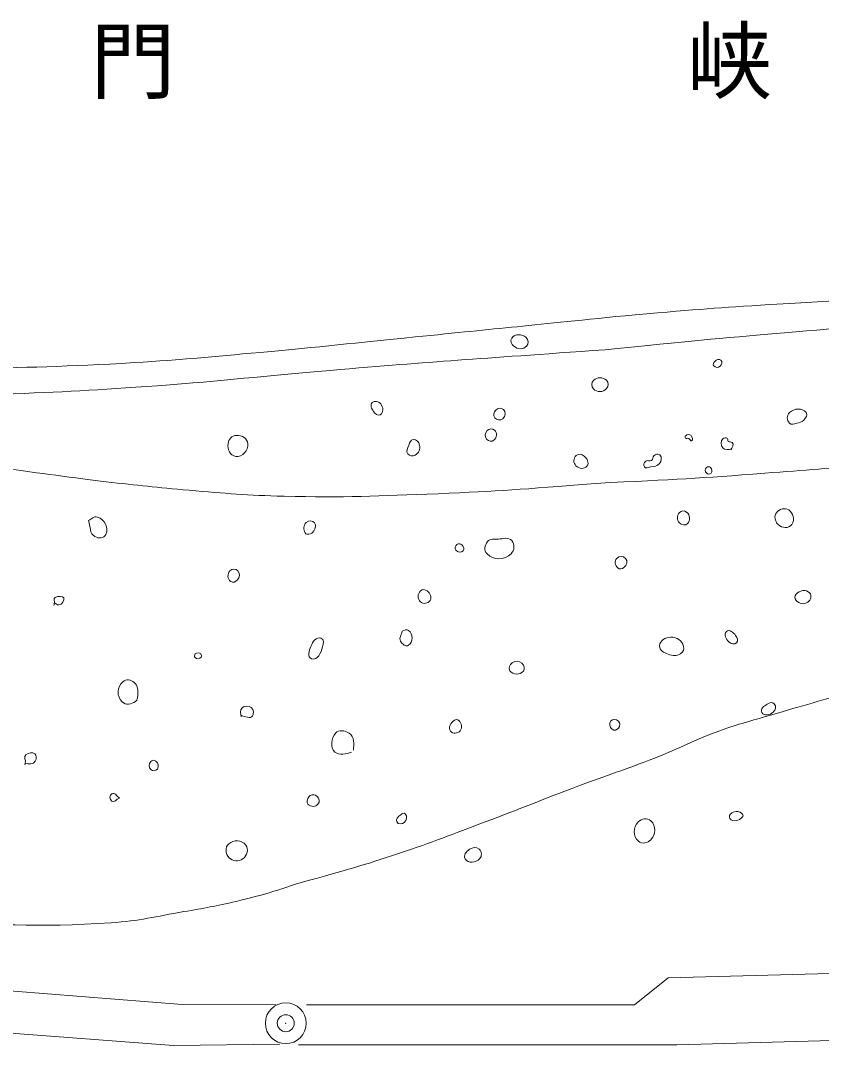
# Model space of a CAD drawing. Units: millimetres, scale not verified. Extents: x 40000 to 680000, y 20000 to 380000.
# Drawn here: x 156832 to 180336, y 288052 to 318119 of the extents above; entities that cross this region are included whole.
import ezdxf
from ezdxf.enums import TextEntityAlignment as Align

# ---------------------------------------------------------------- set-up
doc = ezdxf.new("R2010")
doc.units = ezdxf.units.MM
doc.header["$LTSCALE"] = 1000
doc.header["$PDMODE"] = 32
doc.header["$PDSIZE"] = 500
doc.layers.add('M-BGD', color=7, linetype='Continuous', lineweight=13)
doc.layers.add('M-BMK-SRVR', color=3, linetype='Continuous', lineweight=13)
doc.styles.add('ＭＳ ゴシック', font='')
doc.styles.get('ＭＳ ゴシック').set_extended_font_data('MS Gothic')

msp = doc.modelspace()

# ---------------------------------------------------------------- linework, layer by layer
at = {"layer": 'M-BGD'}
msp.add_line((161326, 288052), (164439, 288087), dxfattribs=at)
for points in [[(138489, 290833), (150700, 290112), (161577, 289258), (164329, 289242)], [(165226, 289241), (174845, 289241), (175835, 290039), (190465, 290427), (194455, 290412)], [(138386, 289651), (151002, 288831), (161326, 288052)], [(164990, 288069), (176094, 288070), (186256, 288352), (193114, 288301), (196957, 288201), (200273, 288251), (208411, 288586)]]:
    msp.add_lwpolyline(points, dxfattribs=at)
for points, knots in [([(174866, 309489), (176782, 309647), (177277, 309692), (178824, 309787), (179913, 309855), (180523, 309880), (181613, 309938), (183477, 310038), (184519, 310129), (186385, 310189), (187758, 310234), (188532, 310145), (189902, 310240), (190464, 310278), (190781, 310309), (191334, 310415), (192115, 310565), (192559, 310632), (193319, 310868), (193823, 311025), (194097, 311143), (194575, 311370), (194900, 311525), (195067, 311641), (195378, 311822), (195786, 312059), (195915, 312142), (196408, 312450)], [0, 0, 0, 0, 1, 1, 1, 2, 2, 2, 3, 3, 3, 4, 4, 4, 5, 5, 5, 6, 6, 6, 7, 7, 7, 8, 8, 8, 9, 9, 9, 9]), ([(173987, 308459), (176536, 308717), (177193, 308785), (179251, 308959), (181065, 309111), (182082, 309183), (183898, 309310), (185684, 309435), (186683, 309515), (188470, 309612), (189588, 309672), (190216, 309672), (191334, 309737), (192209, 309788), (192702, 309792), (193570, 309913), (194344, 310021), (194777, 310104), (195529, 310315), (196420, 310565), (196738, 310720), (197740, 311169)], [0, 0, 0, 0, 1, 1, 1, 2, 2, 2, 3, 3, 3, 4, 4, 4, 5, 5, 5, 6, 6, 6, 7, 7, 7, 7]), ([(143098, 307777), (146473, 307693), (147379, 307654), (150122, 307706), (152046, 307742), (153123, 307809), (155046, 307882), (157048, 307957), (158171, 307958), (160170, 308083), (161615, 308172), (162422, 308254), (163863, 308384), (165641, 308545), (166634, 308658), (168410, 308836), (170932, 309089), (171720, 309169), (174866, 309489)], [0, 0, 0, 0, 1, 1, 1, 2, 2, 2, 3, 3, 3, 4, 4, 4, 5, 5, 5, 6, 6, 6, 6]), ([(171668, 308818), (171740, 308753), (171749, 308641), (171683, 308569), (171584, 308461), (171423, 308472), (171307, 308562), (171229, 308621), (171188, 308725), (171246, 308803), (171345, 308935), (171546, 308929), (171668, 308818)], [0, 0, 0, 0, 1, 1, 1, 2, 2, 2, 3, 3, 3, 4, 4, 4, 4]), ([(173710, 304541), (176110, 304663), (176737, 304687), (178673, 304839), (179901, 304935), (180591, 304972), (181813, 305115), (183378, 305299), (184254, 305407), (185808, 305668), (187197, 305901), (187967, 306075), (189350, 306346), (190872, 306645), (191734, 306769), (193243, 307125), (194390, 307395), (195020, 307594), (196157, 307903), (197395, 308240), (197785, 308351), (199322, 308783)], [0, 0, 0, 0, 1, 1, 1, 2, 2, 2, 3, 3, 3, 4, 4, 4, 5, 5, 5, 6, 6, 6, 7, 7, 7, 7]), ([(144103, 307274), (149928, 307095), (151541, 306958), (156302, 307153), (158079, 307226), (159075, 307274), (160849, 307404), (162833, 307551), (163940, 307689), (165923, 307856), (169070, 308122), (170072, 308185), (173987, 308459)], [0, 0, 0, 0, 1, 1, 1, 2, 2, 2, 3, 3, 3, 4, 4, 4, 4]), ([(177386, 308153), (177437, 308105), (177414, 308020), (177360, 307976), (177303, 307930), (177217, 307930), (177174, 307989), (177143, 308031), (177167, 308082), (177205, 308118), (177257, 308168), (177334, 308203), (177386, 308153)], [0, 0, 0, 0, 1, 1, 1, 2, 2, 2, 3, 3, 3, 4, 4, 4, 4]), ([(174032, 307321), (173928, 307210), (173749, 307203), (173642, 307312), (173573, 307382), (173580, 307496), (173651, 307564), (173755, 307665), (173919, 307665), (174023, 307564), (174092, 307498), (174097, 307390), (174032, 307321)], [0, 0, 0, 0, 1, 1, 1, 2, 2, 2, 3, 3, 3, 4, 4, 4, 4]), ([(167153, 306909), (167222, 306978), (167339, 306947), (167401, 306871), (167480, 306776), (167493, 306617), (167386, 306555), (167313, 306512), (167241, 306584), (167190, 306653), (167131, 306735), (167081, 306838), (167153, 306909)], [0, 0, 0, 0, 1, 1, 1, 2, 2, 2, 3, 3, 3, 4, 4, 4, 4]), ([(171000, 306708), (171075, 306635), (171067, 306507), (170986, 306438), (170915, 306377), (170805, 306390), (170747, 306465), (170692, 306535), (170713, 306630), (170778, 306691), (170841, 306750), (170937, 306769), (171000, 306708)], [0, 0, 0, 0, 1, 1, 1, 2, 2, 2, 3, 3, 3, 4, 4, 4, 4]), ([(179393, 306307), (179309, 306394), (179314, 306532), (179401, 306616), (179536, 306748), (179771, 306768), (179883, 306616), (179936, 306544), (179875, 306465), (179815, 306398), (179758, 306333), (179697, 306325), (179612, 306307), (179528, 306290), (179453, 306246), (179393, 306307)], [0, 0, 0, 0, 1, 1, 1, 2, 2, 2, 3, 3, 3, 4, 4, 4, 5, 5, 5, 5]), ([(170742, 306101), (170823, 306020), (170812, 305882), (170725, 305808), (170662, 305756), (170570, 305769), (170516, 305831), (170450, 305906), (170455, 306016), (170525, 306088), (170584, 306149), (170682, 306161), (170742, 306101)], [0, 0, 0, 0, 1, 1, 1, 2, 2, 2, 3, 3, 3, 4, 4, 4, 4]), ([(163147, 305332), (162977, 305352), (162899, 305539), (162921, 305709), (162939, 305843), (163035, 305942), (163170, 305950), (163332, 305961), (163489, 305863), (163502, 305702), (163518, 305502), (163346, 305310), (163147, 305332)], [0, 0, 0, 0, 1, 1, 1, 2, 2, 2, 3, 3, 3, 4, 4, 4, 4]), ([(168200, 305409), (168139, 305489), (168184, 305573), (168223, 305665), (168255, 305740), (168278, 305818), (168359, 305824), (168452, 305830), (168519, 305757), (168540, 305665), (168567, 305543), (168522, 305431), (168412, 305371), (168338, 305332), (168251, 305343), (168200, 305409)], [0, 0, 0, 0, 1, 1, 1, 2, 2, 2, 3, 3, 3, 4, 4, 4, 5, 5, 5, 5]), ([(176351, 305937), (176396, 305978), (176461, 305982), (176507, 305941), (176551, 305902), (176573, 305816), (176520, 305790), (176484, 305773), (176482, 305846), (176445, 305861), (176408, 305877), (176368, 305835), (176343, 305866), (176325, 305887), (176331, 305918), (176351, 305937)], [0, 0, 0, 0, 1, 1, 1, 2, 2, 2, 3, 3, 3, 4, 4, 4, 5, 5, 5, 5]), ([(177696, 305552), (177614, 305534), (177503, 305510), (177438, 305581), (177371, 305655), (177369, 305784), (177443, 305850), (177480, 305882), (177536, 305890), (177576, 305857), (177602, 305836), (177574, 305798), (177597, 305774), (177630, 305739), (177680, 305770), (177715, 305740), (177776, 305686), (177712, 305588), (177678, 305526)], [0, 0, 0, 0, 1, 1, 1, 2, 2, 2, 3, 3, 3, 4, 4, 4, 5, 5, 5, 6, 6, 6, 6]), ([(146277, 305620), (147584, 305588), (147916, 305579), (148967, 305545), (150262, 305504), (150990, 305515), (152283, 305420), (153749, 305312), (154565, 305191), (156026, 305018), (157322, 304864), (158044, 304741), (159342, 304591), (160292, 304481), (160825, 304420), (161778, 304340), (162866, 304248), (163476, 304191), (164567, 304164), (166332, 304119), (167323, 304168), (169088, 304239), (170896, 304312), (171494, 304361), (173710, 304541)], [0, 0, 0, 0, 1, 1, 1, 2, 2, 2, 3, 3, 3, 4, 4, 4, 5, 5, 5, 6, 6, 6, 7, 7, 7, 8, 8, 8, 8]), ([(173454, 305049), (173376, 304949), (173217, 304965), (173130, 305056), (173048, 305142), (173050, 305278), (173137, 305358), (173205, 305419), (173300, 305400), (173371, 305343), (173463, 305268), (173527, 305143), (173454, 305049)], [0, 0, 0, 0, 1, 1, 1, 2, 2, 2, 3, 3, 3, 4, 4, 4, 4]), ([(175141, 305023), (175098, 305078), (175128, 305151), (175181, 305196), (175231, 305239), (175295, 305172), (175349, 305210), (175400, 305244), (175367, 305315), (175416, 305351), (175471, 305392), (175538, 305423), (175589, 305378), (175664, 305311), (175639, 305202), (175580, 305121), (175515, 305031), (175423, 305043), (175314, 305023), (175247, 305012), (175183, 304971), (175141, 305023)], [0, 0, 0, 0, 1, 1, 1, 2, 2, 2, 3, 3, 3, 4, 4, 4, 5, 5, 5, 6, 6, 6, 7, 7, 7, 7]), ([(176958, 305004), (176992, 305038), (177044, 305036), (177079, 305004), (177127, 304960), (177139, 304885), (177094, 304838), (177057, 304800), (176995, 304807), (176958, 304846), (176916, 304891), (176915, 304961), (176958, 305004)], [0, 0, 0, 0, 1, 1, 1, 2, 2, 2, 3, 3, 3, 4, 4, 4, 4]), ([(176408, 303360), (176341, 303293), (176231, 303313), (176167, 303383), (176088, 303470), (176087, 303598), (176167, 303684), (176224, 303745), (176315, 303753), (176378, 303699), (176480, 303613), (176503, 303454), (176408, 303360)], [0, 0, 0, 0, 1, 1, 1, 2, 2, 2, 3, 3, 3, 4, 4, 4, 4]), ([(179424, 303294), (179303, 303194), (179126, 303254), (179030, 303378), (178949, 303482), (178950, 303622), (179043, 303715), (179146, 303818), (179310, 303829), (179415, 303729), (179539, 303612), (179555, 303402), (179424, 303294)], [0, 0, 0, 0, 1, 1, 1, 2, 2, 2, 3, 3, 3, 4, 4, 4, 4]), ([(159337, 303042), (159279, 302928), (159129, 302917), (159016, 302978), (158840, 303072), (158899, 303266), (158824, 303452), (158824, 303452), (158824, 303452), (158824, 303452), (158929, 303492), (158989, 303596), (159093, 303554), (159299, 303472), (159436, 303240), (159337, 303042)], [0, 0, 0, 0, 1, 1, 1, 2, 2, 2, 3, 3, 3, 4, 4, 4, 5, 5, 5, 5]), ([(165219, 303396), (165291, 303457), (165399, 303453), (165460, 303381), (165520, 303311), (165484, 303226), (165438, 303147), (165403, 303089), (165362, 303058), (165294, 303049), (165251, 303044), (165212, 303050), (165189, 303087), (165124, 303189), (165127, 303317), (165219, 303396)], [0, 0, 0, 0, 1, 1, 1, 2, 2, 2, 3, 3, 3, 4, 4, 4, 5, 5, 5, 5]), ([(169821, 302567), (169766, 302504), (169660, 302515), (169608, 302580), (169567, 302632), (169582, 302708), (169635, 302748), (169683, 302785), (169745, 302772), (169790, 302731), (169838, 302686), (169864, 302616), (169821, 302567)], [0, 0, 0, 0, 1, 1, 1, 2, 2, 2, 3, 3, 3, 4, 4, 4, 4]), ([(170522, 302475), (170425, 302576), (170446, 302726), (170536, 302834), (170617, 302932), (170727, 302898), (170855, 302905), (171008, 302913), (171146, 302977), (171245, 302861), (171342, 302747), (171335, 302583), (171227, 302479), (171029, 302289), (170714, 302277), (170522, 302475)], [0, 0, 0, 0, 1, 1, 1, 2, 2, 2, 3, 3, 3, 4, 4, 4, 5, 5, 5, 5]), ([(174329, 302341), (174396, 302416), (174521, 302418), (174586, 302341), (174655, 302259), (174621, 302141), (174540, 302070), (174487, 302023), (174413, 302016), (174359, 302062), (174276, 302134), (174256, 302260), (174329, 302341)], [0, 0, 0, 0, 1, 1, 1, 2, 2, 2, 3, 3, 3, 4, 4, 4, 4]), ([(162976, 301973), (163038, 302040), (163147, 302039), (163210, 301973), (163281, 301898), (163261, 301788), (163195, 301709), (163144, 301649), (163062, 301617), (162999, 301664), (162901, 301736), (162894, 301884), (162976, 301973)], [0, 0, 0, 0, 1, 1, 1, 2, 2, 2, 3, 3, 3, 4, 4, 4, 4]), ([(168851, 301105), (168792, 301011), (168653, 300993), (168569, 301066), (168475, 301148), (168481, 301298), (168569, 301386), (168623, 301440), (168701, 301431), (168762, 301386), (168855, 301318), (168913, 301202), (168851, 301105)], [0, 0, 0, 0, 1, 1, 1, 2, 2, 2, 3, 3, 3, 4, 4, 4, 4]), ([(179591, 301110), (179545, 301163), (179544, 301237), (179591, 301289), (179695, 301405), (179883, 301443), (179988, 301328), (180060, 301249), (180024, 301120), (179937, 301058), (179825, 300979), (179680, 301006), (179591, 301110)], [0, 0, 0, 0, 1, 1, 1, 2, 2, 2, 3, 3, 3, 4, 4, 4, 4]), ([(157813, 300960), (157819, 300983), (157820, 300990), (157824, 301009), (157838, 301081), (157789, 301160), (157850, 301194), (157933, 301240), (158081, 301236), (158103, 301184), (158124, 301132), (158056, 300977), (157957, 300978), (157901, 300978), (157862, 301004), (157828, 301037)], [0, 0, 0, 0, 1, 1, 1, 2, 2, 2, 3, 3, 3, 4, 4, 4, 5, 5, 5, 5]), ([(165067, 292832), (166455, 293217), (166837, 293319), (167952, 293692), (168943, 294023), (169487, 294240), (170464, 294608), (171530, 295009), (172117, 295257), (173183, 295657), (174063, 295988), (174567, 296144), (175444, 296485), (176196, 296777), (176592, 297005), (177350, 297283), (177923, 297492), (178258, 297568), (178842, 297741), (179797, 298023), (180333, 298180), (181295, 298435), (182260, 298691), (182800, 298837), (183773, 299062), (184808, 299301), (185396, 299398), (186436, 299615), (187329, 299801), (187819, 299959), (188722, 300092), (189882, 300263), (190541, 300293), (191711, 300368), (193327, 300472), (193881, 300454), (195856, 300444)], [0, 0, 0, 0, 1, 1, 1, 2, 2, 2, 3, 3, 3, 4, 4, 4, 5, 5, 5, 6, 6, 6, 7, 7, 7, 8, 8, 8, 9, 9, 9, 10, 10, 10, 11, 11, 11, 12, 12, 12, 12]), ([(168219, 300230), (168347, 300117), (168365, 299882), (168219, 299793), (168131, 299740), (168032, 299822), (167985, 299914), (167933, 300017), (168013, 300093), (168031, 300208), (168031, 300208), (168031, 300208), (168031, 300208), (168104, 300216), (168164, 300279), (168219, 300230)], [0, 0, 0, 0, 1, 1, 1, 2, 2, 2, 3, 3, 3, 4, 4, 4, 5, 5, 5, 5]), ([(177843, 299861), (177782, 299801), (177689, 299830), (177625, 299887), (177532, 299969), (177454, 300114), (177548, 300194), (177635, 300269), (177749, 300171), (177817, 300079), (177868, 300010), (177903, 299922), (177843, 299861)], [0, 0, 0, 0, 1, 1, 1, 2, 2, 2, 3, 3, 3, 4, 4, 4, 4]), ([(165374, 299397), (165241, 299445), (165295, 299629), (165352, 299759), (165411, 299895), (165506, 300050), (165646, 300000), (165742, 299966), (165726, 299842), (165698, 299744), (165648, 299566), (165549, 299335), (165374, 299397)], [0, 0, 0, 0, 1, 1, 1, 2, 2, 2, 3, 3, 3, 4, 4, 4, 4]), ([(175585, 299773), (175593, 299937), (175754, 300027), (175918, 300029), (176097, 300032), (176241, 299933), (176290, 299760), (176315, 299672), (176275, 299595), (176200, 299543), (176085, 299462), (175972, 299480), (175841, 299530), (175712, 299579), (175578, 299635), (175585, 299773)], [0, 0, 0, 0, 1, 1, 1, 2, 2, 2, 3, 3, 3, 4, 4, 4, 5, 5, 5, 5]), ([(161962, 299537), (162008, 299579), (162075, 299579), (162122, 299537), (162149, 299512), (162154, 299471), (162130, 299444), (162086, 299390), (162002, 299381), (161953, 299430), (161924, 299460), (161931, 299508), (161962, 299537)], [0, 0, 0, 0, 1, 1, 1, 2, 2, 2, 3, 3, 3, 4, 4, 4, 4]), ([(171587, 299030), (171487, 298913), (171285, 298920), (171195, 299045), (171139, 299122), (171185, 299223), (171263, 299278), (171352, 299341), (171460, 299335), (171542, 299263), (171612, 299202), (171648, 299100), (171587, 299030)], [0, 0, 0, 0, 1, 1, 1, 2, 2, 2, 3, 3, 3, 4, 4, 4, 4]), ([(159811, 298134), (159649, 298298), (159664, 298570), (159836, 298723), (159934, 298810), (160069, 298781), (160170, 298698), (160289, 298598), (160280, 298468), (160272, 298313), (160268, 298244), (160265, 298187), (160208, 298147), (160082, 298057), (159920, 298023), (159811, 298134)], [0, 0, 0, 0, 1, 1, 1, 2, 2, 2, 3, 3, 3, 4, 4, 4, 5, 5, 5, 5]), ([(163308, 297693), (163288, 297778), (163263, 297889), (163338, 297957), (163413, 298025), (163522, 298024), (163602, 297965), (163678, 297908), (163680, 297782), (163640, 297716), (163587, 297630), (163403, 297700), (163312, 297732)], [0, 0, 0, 0, 1, 1, 1, 2, 2, 2, 3, 3, 3, 4, 4, 4, 4]), ([(178746, 298069), (178815, 298109), (178896, 298135), (178950, 298077), (179016, 298005), (178992, 297894), (178920, 297828), (178824, 297741), (178652, 297708), (178588, 297821), (178532, 297921), (178646, 298012), (178746, 298069)], [0, 0, 0, 0, 1, 1, 1, 2, 2, 2, 3, 3, 3, 4, 4, 4, 4]), ([(169730, 297285), (169660, 297202), (169517, 297183), (169451, 297270), (169370, 297377), (169453, 297520), (169564, 297594), (169606, 297622), (169656, 297621), (169692, 297587), (169779, 297506), (169806, 297376), (169730, 297285)], [0, 0, 0, 0, 1, 1, 1, 2, 2, 2, 3, 3, 3, 4, 4, 4, 4]), ([(174158, 297572), (174215, 297635), (174314, 297627), (174375, 297568), (174432, 297512), (174434, 297426), (174384, 297364), (174336, 297303), (174251, 297283), (174189, 297328), (174111, 297385), (174094, 297501), (174158, 297572)], [0, 0, 0, 0, 1, 1, 1, 2, 2, 2, 3, 3, 3, 4, 4, 4, 4]), ([(166541, 296656), (166398, 296609), (166185, 296549), (166059, 296656), (165910, 296780), (165950, 297068), (166081, 297221), (166172, 297327), (166341, 297291), (166473, 297214), (166646, 297112), (166615, 296891), (166601, 296716)], [0, 0, 0, 0, 1, 1, 1, 2, 2, 2, 3, 3, 3, 4, 4, 4, 4]), ([(156962, 296289), (156968, 296307), (156969, 296313), (156972, 296328), (156995, 296422), (156913, 296517), (156991, 296576), (157071, 296638), (157176, 296661), (157249, 296612), (157311, 296570), (157305, 296464), (157264, 296388), (157211, 296288), (157069, 296315), (156972, 296328)], [0, 0, 0, 0, 1, 1, 1, 2, 2, 2, 3, 3, 3, 4, 4, 4, 5, 5, 5, 5]), ([(160653, 296147), (160586, 296209), (160592, 296313), (160653, 296380), (160693, 296424), (160756, 296431), (160804, 296395), (160878, 296340), (160905, 296236), (160849, 296162), (160802, 296101), (160709, 296094), (160653, 296147)], [0, 0, 0, 0, 1, 1, 1, 2, 2, 2, 3, 3, 3, 4, 4, 4, 4]), ([(159507, 295219), (159437, 295269), (159440, 295397), (159515, 295438), (159601, 295486), (159648, 295360), (159733, 295310), (159733, 295310), (159733, 295310), (159733, 295310), (159645, 295275), (159585, 295165), (159507, 295219)], [0, 0, 0, 0, 1, 1, 1, 2, 2, 2, 3, 3, 3, 4, 4, 4, 4]), ([(165561, 295133), (165487, 295049), (165345, 295039), (165275, 295126), (165210, 295205), (165251, 295323), (165335, 295382), (165400, 295428), (165482, 295416), (165539, 295359), (165601, 295296), (165620, 295200), (165561, 295133)], [0, 0, 0, 0, 1, 1, 1, 2, 2, 2, 3, 3, 3, 4, 4, 4, 4]), ([(168094, 294594), (168029, 294539), (167917, 294534), (167876, 294609), (167830, 294691), (167915, 294763), (167989, 294820), (168029, 294852), (168078, 294884), (168117, 294851), (168193, 294785), (168171, 294660), (168094, 294594)], [0, 0, 0, 0, 1, 1, 1, 2, 2, 2, 3, 3, 3, 4, 4, 4, 4]), ([(174963, 294050), (174800, 294195), (174809, 294447), (174956, 294608), (175055, 294717), (175224, 294738), (175332, 294638), (175490, 294492), (175477, 294247), (175332, 294088), (175235, 293980), (175071, 293954), (174963, 294050)], [0, 0, 0, 0, 1, 1, 1, 2, 2, 2, 3, 3, 3, 4, 4, 4, 4]), ([(177651, 294709), (177608, 294762), (177646, 294838), (177704, 294875), (177808, 294942), (177941, 294933), (178020, 294837), (178043, 294810), (178037, 294772), (178013, 294747), (177913, 294645), (177741, 294599), (177651, 294709)], [0, 0, 0, 0, 1, 1, 1, 2, 2, 2, 3, 3, 3, 4, 4, 4, 4]), ([(163358, 293531), (163231, 293435), (163061, 293446), (162951, 293561), (162842, 293677), (162828, 293859), (162944, 293968), (163085, 294102), (163324, 294086), (163441, 293931), (163537, 293803), (163485, 293627), (163358, 293531)], [0, 0, 0, 0, 1, 1, 1, 2, 2, 2, 3, 3, 3, 4, 4, 4, 4]), ([(169883, 293523), (169815, 293625), (169908, 293742), (170011, 293809), (170102, 293868), (170211, 293884), (170290, 293809), (170369, 293734), (170379, 293610), (170305, 293530), (170192, 293409), (169974, 293385), (169883, 293523)], [0, 0, 0, 0, 1, 1, 1, 2, 2, 2, 3, 3, 3, 4, 4, 4, 4]), ([(131128, 293398), (136197, 292963), (137480, 292848), (141554, 292530), (144291, 292317), (145824, 292192), (148563, 292003), (150632, 291860), (151789, 291727), (153863, 291676), (156060, 291623), (157297, 291503), (159490, 291651), (160332, 291708), (160794, 291835), (161625, 291978), (162226, 292081), (162564, 292140), (163158, 292279), (163914, 292456), (164169, 292544), (165067, 292832)], [0, 0, 0, 0, 1, 1, 1, 2, 2, 2, 3, 3, 3, 4, 4, 4, 5, 5, 5, 6, 6, 6, 7, 7, 7, 7])]:
    msp.add_open_spline(points, degree=3, knots=knots, dxfattribs=at)
at = {"layer": 'M-BMK-SRVR'}
msp.add_circle((164617, 288706), 600, dxfattribs=at)
msp.add_point((164617, 288706), dxfattribs=at)

# ---------------------------------------------------------------- texts
at = {"layer": 'M-BGD', "style": 'ＭＳ ゴシック'}
msp.add_text('長\u3000\u3000\u3000\u3000\u3000\u3000門\u3000\u3000\u3000\u3000\u3000\u3000峡', height=1833, dxfattribs=at).set_placement((160130, 315466), align=Align.BOTTOM_CENTER)

doc.saveas('drawing.dxf')
